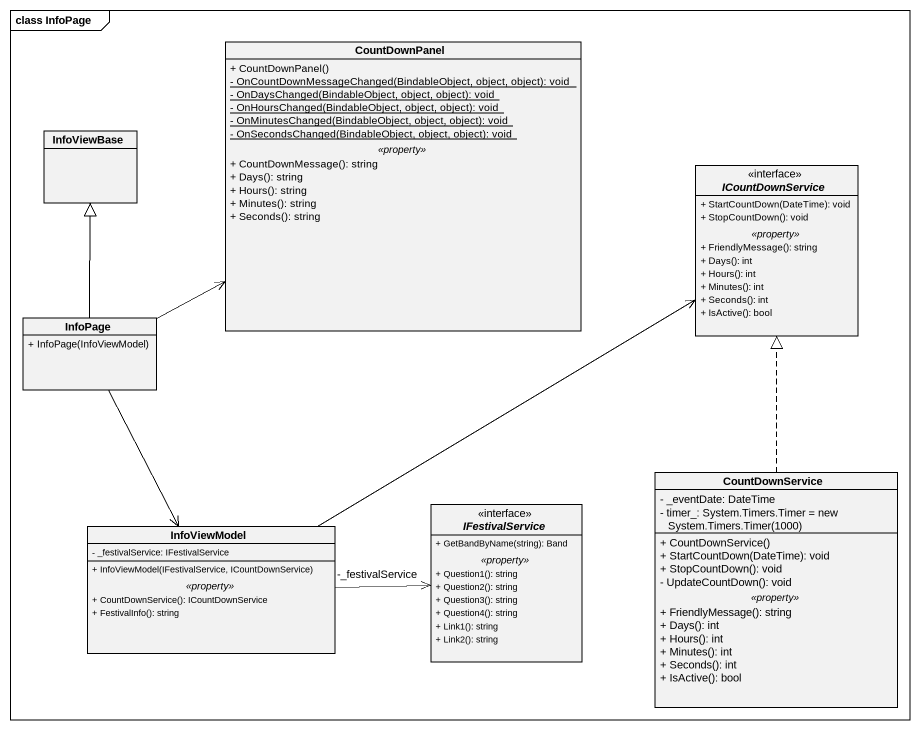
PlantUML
@startuml
mainframe class InfoPage
hide circle
hide empty members
skinparam classAttributeIconSize 0
class CountDownPanel {
  + CountDownPanel()
  {static} - OnCountDownMessageChanged(BindableObject, object, object): void
  {static} - OnDaysChanged(BindableObject, object, object): void
  {static} - OnHoursChanged(BindableObject, object, object): void
  {static} - OnMinutesChanged(BindableObject, object, object): void
  {static} - OnSecondsChanged(BindableObject, object, object): void
  .. <<property>> ..
  + CountDownMessage(): string
  + Days(): string
  + Hours(): string
  + Minutes(): string
  + Seconds(): string
}
class InfoViewBase
interface ICountDownService {
  + StartCountDown(DateTime): void
  + StopCountDown(): void
  .. <<property>> ..
  + FriendlyMessage(): string
  + Days(): int
  + Hours(): int
  + Minutes(): int
  + Seconds(): int
  + IsActive(): bool
}
class InfoPage {
  + InfoPage(InfoViewModel)
}
interface IFestivalService {
  + GetBandByName(string): Band
  .. <<property>> ..
  + Question1(): string
  + Question2(): string
  + Question3(): string
  + Question4(): string
  + Link1(): string
  + Link2(): string
}
class CountDownService {
  - _eventDate: DateTime
  {field} - timer_: System.Timers.Timer = new System.Timers.Timer(1000)
  --
  + CountDownService()
  + StartCountDown(DateTime): void
  + StopCountDown(): void
  - UpdateCountDown(): void
  .. <<property>> ..
  + FriendlyMessage(): string
  + Days(): int
  + Hours(): int
  + Minutes(): int
  + Seconds(): int
  + IsActive(): bool
}
class InfoViewModel {
  - _festivalService: IFestivalService
  --
  + InfoViewModel(IFestivalService, ICountDownService)
  .. <<property>> ..
  + CountDownService(): ICountDownService
  + FestivalInfo(): string
}
InfoPage -right-> CountDownPanel
InfoPage -up-|> InfoViewBase
InfoPage --> InfoViewModel
CountDownService .up.|> ICountDownService
InfoViewModel -up-> ICountDownService
InfoViewModel -right-> "-_festivalService" IFestivalService
@enduml
